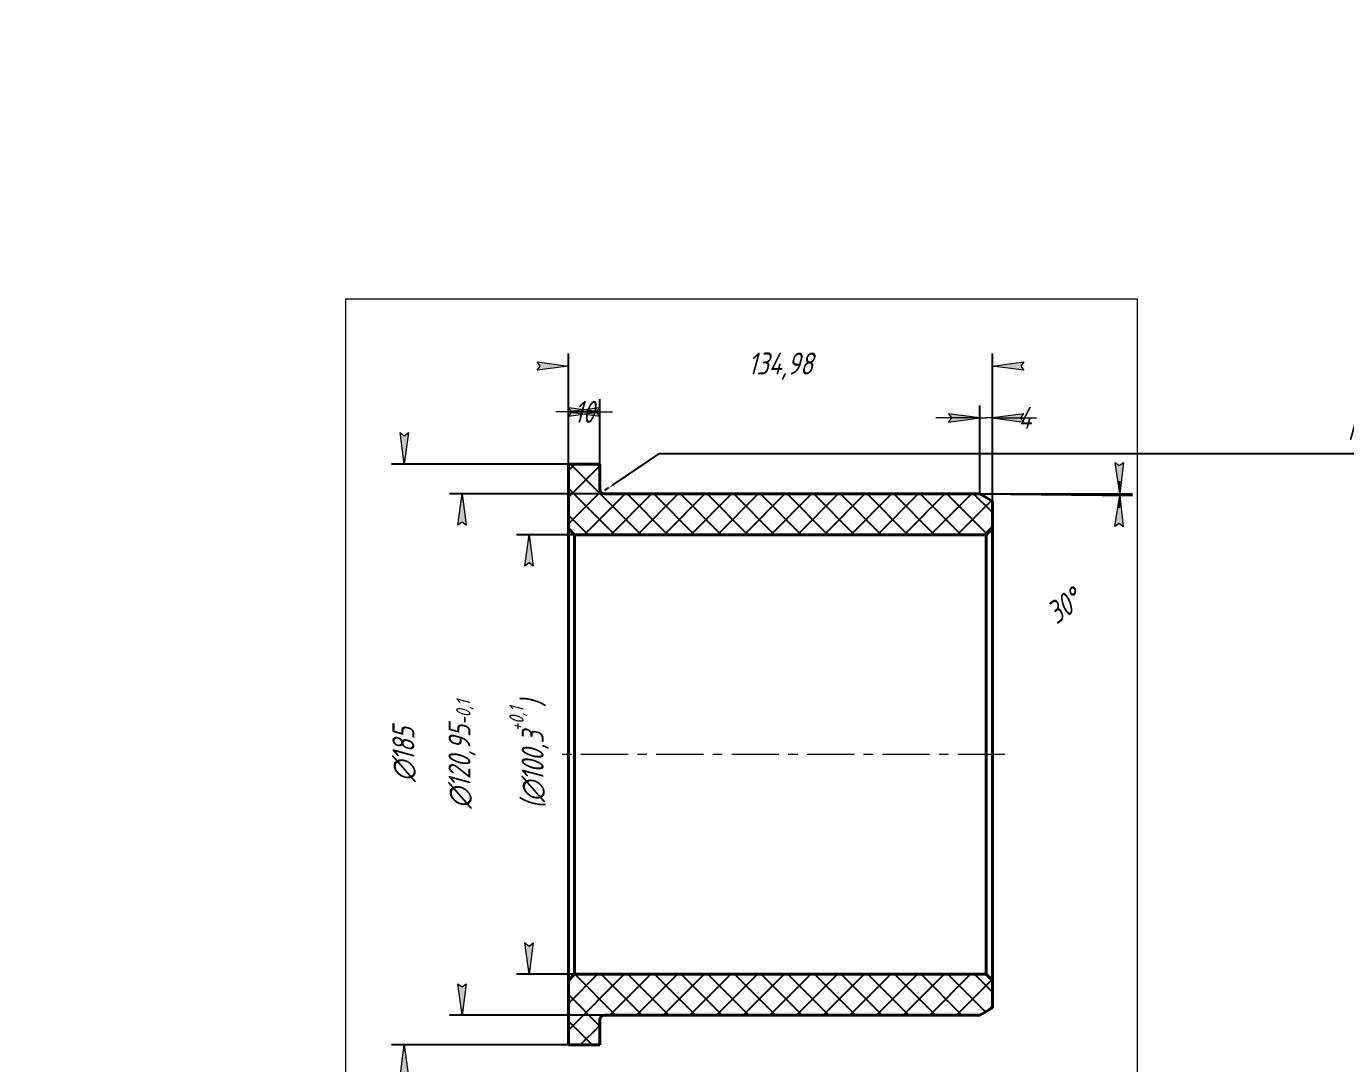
# Model space of a CAD drawing. Header units: millimetres. Extents: x 0 to 210, y 0 to 297.
# Drawn here: x 0 to 210, y 131.8 to 297 of the extents above; entities that cross this region are included whole.
import ezdxf

# ---------------------------------------------------------------- set-up
doc = ezdxf.new("R2010")
doc.units = ezdxf.units.MM
for name, pattern in [('K5LT_AXLED', [12, 7.5, -1.5, 1.5, -1.5]), ('K5LT_BASIC', [0]), ('K5LT_THIN', [0]), ('K5LT_THIN_INCLUDED_TO_HATCHING', [0])]:
    doc.linetypes.add(name, pattern=pattern)
doc.layers.add('Системный слой', color=7, linetype='Continuous')
doc.styles.add('KDIMTEXTSTYLE', font='GOST_AU.SHX', dxfattribs={"width": 0.96, "oblique": 15, "height": 5})
doc.dimstyles.new('KDIMSTYLE (0.50)', dxfattribs={"dimtxt": 5, "dimasz": 1, "dimexe": 2, "dimexo": 0.0625, "dimgap": 1, "dimtad": 1, "dimlfac": 2, "dimtxsty": 'KDIMTEXTSTYLE', "dimsah": 1, "dimcen": 0.09, "dimdle": 1, "dimadec": 0, "dimazin": 0, "dimtfac": 0.667, "dimtmove": 0, "dimatfit": 3, "dimfxl": 1, "dimtvp": 1, "dimtolj": 1, "dimtzin": 0, "dimarcsym": 0})

# ---------------------------------------------------------------- blocks, each defined once
blk = doc.blocks.new('U5')
at = {"layer": 'Системный слой', "color": 7, "linetype": 'K5LT_THIN_INCLUDED_TO_HATCHING', "lineweight": 18}
for p, q in [((50.84, 253.62), (176.84, 253.62)), ((50.84, 93.53), (50.84, 253.62)), ((176.84, 253.62), (176.84, 93.53)), ((176.84, 93.53), (50.84, 93.53))]:
    blk.add_line(p, q, dxfattribs=at)
blk = doc.blocks.new('KDIMARROW_01')
at = {"layer": 'Системный слой'}
blk.add_hatch(color=0, dxfattribs=at).paths.add_polyline_path([(-5, -0.66), (0, 0), (-5, 0.66), (-4.5, 0)])
at = {"layer": 'Системный слой', "color": 0, "linetype": 'K5LT_THIN', "lineweight": 18}
for p, q in [((-4.5, 0), (-5, 0.66)), ((-5, 0.66), (0, 0)), ((0, 0), (-5, -0.66)), ((-5, -0.66), (-4.5, 0)), ((0, 0), (-1, 0))]:
    blk.add_line(p, q, dxfattribs=at)
blk = doc.blocks.new('KDIMARROW_02')
at = {"layer": 'Системный слой'}
blk.add_hatch(color=0, dxfattribs=at).paths.add_polyline_path([(4.5, 0), (5, 0.66), (0, 0), (5, -0.66)])
at = {"layer": 'Системный слой', "color": 0, "linetype": 'K5LT_THIN', "lineweight": 18}
for p, q in [((0, 0), (-1, 0)), ((5, 0.66), (0, 0)), ((0, 0), (5, -0.66)), ((0, 0), (7, 0)), ((4.5, 0), (5, 0.66)), ((5, -0.66), (4.5, 0))]:
    blk.add_line(p, q, dxfattribs=at)

msp = doc.modelspace()

# ---------------------------------------------------------------- hatches: boundary and pattern name
at = {"layer": 'Системный слой'}
h = msp.add_hatch(dxfattribs=at)
h.set_pattern_fill('', angle=45, style=0, pattern_type=0)
h.set_pattern_definition([(45, (0, 0), (-2.12132, 2.12132), []), (135, (0, 0), (-2.12132, -2.12132), [])])
h.paths.add_polyline_path([(86.2761, 145.0697), (86.2761, 134.8197), (91.2761, 134.8197), (91.2761, 138.7697), (91.5104, 139.3354), (92.0761, 139.5697), (151.7761, 139.5697), (153.7761, 140.7244), (153.7761, 145.0697), (152.7761, 146.0697), (87.2761, 146.0697)])
h.paths.add_polyline_path([(86.2761, 227.3197), (86.2761, 217.0697), (87.2761, 216.0697), (152.7761, 216.0697), (153.7761, 217.0697), (153.7761, 221.415), (151.7761, 222.5697), (92.0761, 222.5697), (91.5104, 222.804), (91.2761, 223.3697), (91.2761, 227.3197)])

# ---------------------------------------------------------------- linework, layer by layer
at = {"layer": 'Системный слой', "color": 150, "linetype": 'K5LT_BASIC', "lineweight": 40, "true_color": 0x0080ff}
for p, q in [((86.2761, 227.3197), (91.2761, 227.3197)), ((86.2761, 217.0697), (86.2761, 227.3197)), ((91.2761, 227.3197), (91.2761, 223.3697)), ((92.0761, 222.5697), (151.7761, 222.5697)), ((153.7761, 221.415), (151.7761, 222.5697)), ((153.7761, 221.415), (153.7761, 217.0697)), ((86.2761, 217.0697), (87.2761, 216.0697)), ((86.2761, 217.0697), (86.2761, 145.0697)), ((153.7761, 217.0697), (152.7761, 216.0697)), ((153.7761, 217.0697), (153.7761, 145.0697)), ((152.7761, 216.0697), (87.2761, 216.0697)), ((87.2761, 216.0697), (87.2761, 146.0697)), ((152.7761, 216.0697), (152.7761, 146.0697)), ((86.2761, 145.0697), (87.2761, 146.0697)), ((86.2761, 134.8197), (86.2761, 145.0697)), ((152.7761, 146.0697), (87.2761, 146.0697)), ((153.7761, 145.0697), (152.7761, 146.0697)), ((153.7761, 145.0697), (153.7761, 140.7244)), ((153.7761, 140.7244), (151.7761, 139.5697)), ((91.2761, 138.7697), (91.2761, 134.8197)), ((92.0761, 139.5697), (151.7761, 139.5697)), ((86.2761, 134.8197), (91.2761, 134.8197))]:
    msp.add_line(p, q, dxfattribs=at)
at = {"layer": 'Системный слой', "color": 7, "linetype": 'K5LT_THIN', "lineweight": 18}
msp.add_line((157.2761, 222.5697), (147.8492, 222.5697), dxfattribs=at)
at = {"layer": 'Системный слой', "color": 30, "linetype": 'K5LT_AXLED', "lineweight": 18, "true_color": 0xff8000}
msp.add_line((155.7761, 181.0697), (84.2761, 181.0697), dxfattribs=at)
at = {"layer": 'Системный слой', "color": 150, "linetype": 'K5LT_BASIC', "lineweight": 40, "true_color": 0x0080ff}
for centre, start, end in [((92.0761, 223.3697), 180, 270), ((92.0761, 138.7697), 90, 180)]:
    msp.add_arc(centre, 0.8, start, end, dxfattribs=at)

# ---------------------------------------------------------------- block references
at = {"layer": 'Системный слой'}
msp.add_blockref('U5', (0, 0), dxfattribs=at)

# ---------------------------------------------------------------- dimensions: what is measured, and where the dimension line sits
at = {"layer": 'Системный слой', "color": 7}
for base, p1, p2, location, override in [((86.2837, 242.9104), (153.7761, 219.2424), (86.2837, 221.165), (120.0299, 242.9104), {"dimexo": 0, "dimpost": '\\H3.5;\\W0.965;\\Q15;<>', "dimblk1": 'KDIMARROW_01', "dimblk2": 'KDIMARROW_01', "dimse1": 0, "dimse2": 0, "dimclrt": 7, "dimtolj": 1}), ((86.2761, 235.6206), (91.2761, 227.3197), (86.2761, 227.3197), (88.7761, 235.6206), {"dimexo": 0, "dimpost": '\\H3.5;\\W0.965;\\Q15;<>', "dimblk1": 'KDIMARROW_02', "dimblk2": 'KDIMARROW_02', "dimse1": 0, "dimse2": 0, "dimclrt": 7, "dimtolj": 1}), ((151.7761, 234.6593), (153.7761, 221.1471), (151.7761, 222.5697), (158.9161, 234.6593), {"dimexo": 0, "dimtoh": 1, "dimpost": '\\H3.5;\\W0.965;\\Q15;<>', "dimblk1": 'KDIMARROW_02', "dimblk2": 'KDIMARROW_02', "dimse1": 0, "dimse2": 0, "dimclrt": 7, "dimtmove": 1, "dimtolj": 1})]:
    msp.add_linear_dim(base=base, p1=p1, p2=p2, location=location, dimstyle='KDIMSTYLE (0.50)', override=override, dxfattribs=at).render()
msp.add_radius_dim(center=(92.0761, 223.1197), radius=0.8, location=(100.8015, 228.9715), text='\\H3.5;\\W0.965;\\Q15;R\\H3.5;\\W0.965;\\Q15;\\Q15;1,6', dimstyle='KDIMSTYLE (0.50)', override={"dimtih": 1, "dimtoh": 1, "dimblk2": 'KDIMARROW_01', "dimclrt": 7, "dimtmove": 1, "dimtolj": 1}, dxfattribs=at).render()
msp.add_linear_dim(base=(60.1406, 134.8197), p1=(88.7761, 227.3197), p2=(87.2176, 134.8197), angle=90, location=(60.1406, 181.0697), dimstyle='KDIMSTYLE (0.50)', override={"dimexo": 0, "dimpost": '\\H3.5;\\W0.965;\\Q15;∅<>', "dimblk1": 'KDIMARROW_01', "dimblk2": 'KDIMARROW_01', "dimse1": 0, "dimse2": 0, "dimclrt": 7, "dimtolj": 1}, dxfattribs=at).render()
for base, p1, p2, location, text in [((69.3536, 222.5697), (102.1133, 139.5697), (112.5064, 222.5697), (69.3536, 181.0697), '\\H3.5;\\W0.965;\\Q15;∅\\H3.5;\\W0.965;\\Q15;\\Q15;120,95\\H0.65x;\\S^-0,1;\\H1.5x;'), ((80.0167, 216.0697), (107.2738, 146.0697), (104.634, 216.0697), (80.0167, 181.0697), '\\H3.5;\\W0.965;\\Q15;\\Q15;(\\H3.5;\\W0.965;\\Q15;∅\\H3.5;\\W0.965;\\Q15;\\Q15;100,3\\H0.65x;\\S+0,1^;\\H1.5x;\\H3.5;\\W0.965;\\Q15;\\Q15;)')]:
    msp.add_linear_dim(base=base, p1=p1, p2=p2, angle=90, location=location, text=text, dimstyle='KDIMSTYLE (0.50)', override={"dimexo": 0, "dimblk1": 'KDIMARROW_01', "dimblk2": 'KDIMARROW_01', "dimse1": 0, "dimse2": 0, "dimclrt": 7, "dimtolj": 1}, dxfattribs=at).render()
msp.add_angular_dim_2l(base=(153.7761, 221.415), line1=((151.7761, 222.5697), (157.2761, 222.5697)), line2=((151.7761, 222.5697), (174.0745, 222.3467)), location=(165.0769, 204.6711), text='\\H3.5;\\W0.965;\\Q15;\\H3.5;\\W0.965;\\Q15;\\Q15;30\\Q15;°\\Q15;\\H0.65x;\\S^;\\H1.5x;', dimstyle='KDIMSTYLE (0.50)', override={"dimblk1": 'KDIMARROW_01', "dimblk2": 'KDIMARROW_01', "dimclrt": 7, "dimtolj": 1}, dxfattribs=at).render()

doc.saveas('drawing.dxf')
